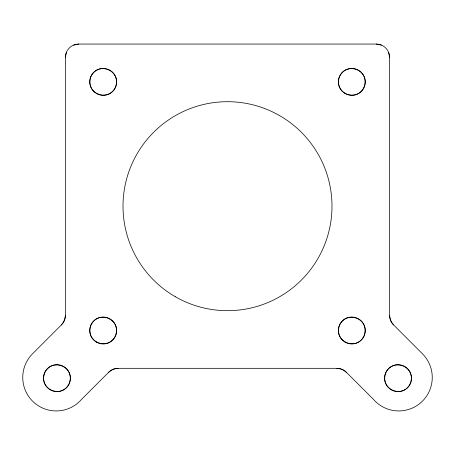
<?xml version="1.0" encoding="UTF-8"?>
<svg xmlns="http://www.w3.org/2000/svg" width="455" height="455" viewBox="0 0 455 455"><rect width="100%" height="100%" fill="white"/><g stroke="black" fill="none" stroke-linecap="round" stroke-linejoin="round"><path stroke-width="0.68" d="M66.396 52.331L65.372 57.461L65.372 315.406C65.27 318.921 63.859 322.316 61.448 324.876L32.555 353.774A33.488 33.488 0 0 0 33.386 401.941A33.488 33.488 0 0 0 81.496 399.439L108.7 372.241C111.259 369.83 114.654 368.425 118.175 368.317L336.825 368.317C340.346 368.419 343.741 369.83 346.3 372.241L373.504 399.439A33.488 33.488 0 0 0 421.614 401.941A33.488 33.488 0 0 0 422.445 353.774L393.552 324.876C391.135 322.316 389.73 318.921 389.628 315.406L389.628 57.461L388.604 52.331M73.642 45.085L78.772 44.061L376.228 44.061L381.358 45.085M65.372 57.461A13.394 13.394 0 0 1 78.772 44.061M65.372 315.406A13.394 13.394 0 0 1 61.448 324.876M376.228 44.061A13.394 13.394 0 0 1 389.628 57.461M393.552 324.876A13.394 13.394 0 0 1 389.628 315.406M108.7 372.241A13.394 13.394 0 0 1 118.175 368.317M336.825 368.317A13.394 13.394 0 0 1 346.3 372.241M90.716 76.98C85.091 93.946 108.808 102.654 115.661 86.78C121.286 69.814 97.569 61.106 90.716 76.98M44.471 373.265C38.84 390.248 62.585 398.967 69.444 383.076C75.075 366.093 51.33 357.38 44.471 373.265M90.716 325.604C85.091 342.564 108.808 351.271 115.661 335.398C121.286 318.437 97.569 309.73 90.716 325.604M339.339 76.98C333.714 93.946 357.431 102.654 364.284 86.78C369.909 69.814 346.192 61.106 339.339 76.98M339.339 325.604C333.714 342.564 357.431 351.271 364.284 335.398C369.909 318.437 346.192 309.73 339.339 325.604M385.556 373.265C379.925 390.248 403.67 398.967 410.529 383.076C416.16 366.093 392.415 357.38 385.556 373.265M49.39 389.309A13.462 13.462 0 0 0 70.383 379.157A13.462 13.462 0 0 0 51.096 366.053A13.462 13.462 0 0 0 49.39 389.309M391.311 389.833A13.462 13.462 0 0 0 411.508 378.173A13.462 13.462 0 0 0 391.311 366.514A13.462 13.462 0 0 0 391.311 389.833M175.255 296.683A104.491 104.491 0 0 0 331.991 206.189A104.491 104.491 0 0 0 175.255 115.695A104.491 104.491 0 0 0 175.255 296.683M96.466 342.149A13.451 13.451 0 0 0 116.639 330.501A13.451 13.451 0 0 0 96.466 318.853A13.451 13.451 0 0 0 96.466 342.149M345.089 342.149A13.451 13.451 0 0 0 365.263 330.501A13.451 13.451 0 0 0 345.089 318.853A13.451 13.451 0 0 0 345.089 342.149M345.089 93.525A13.451 13.451 0 0 0 365.263 81.877A13.451 13.451 0 0 0 345.089 70.229A13.451 13.451 0 0 0 345.089 93.525M96.466 93.525A13.451 13.451 0 0 0 116.639 81.877A13.451 13.451 0 0 0 96.466 70.229A13.451 13.451 0 0 0 96.466 93.525"/></g></svg>
